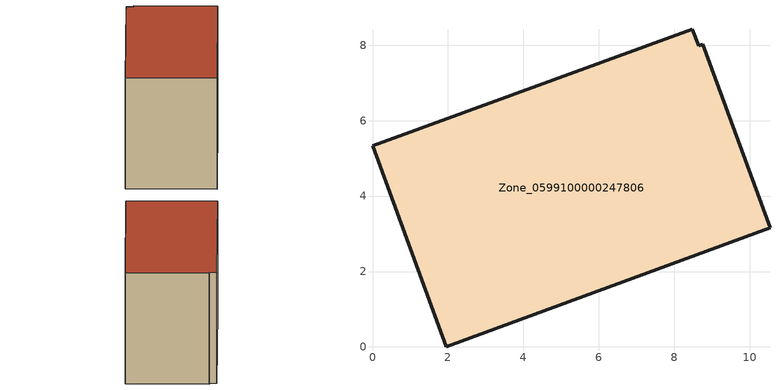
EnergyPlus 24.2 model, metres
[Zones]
Zone_0599100000247806
 floor ground (C_G): 8.48,8.43 8.65,7.99 8.76,8.02 10.54,3.16 1.96,0 0,5.33 z0
 wall outside (C_F): 8.48,8.43 0,5.33 1.96,0 10.54,3.16 8.76,8.02 8.65,7.99 8.48,8.43 z0:7.81
 roof outside (C_R): 8.65,7.99 8.48,8.43 0,5.33 1.96,0 10.54,3.16 8.76,8.02 z7.81
[BUILDING]
Pand.0599100000247806: North Axis=0; Terrain=City; Loads Convergence Tolerance Value=0.04; Temperature Convergence Tolerance Value=0.4; Solar Distribution=FullExterior; Maximum Number of Warmup Days=25; Minimum Number of Warmup Days=1
[Site:Location]
Rotterdam.The.Hague.AP_ZH_NLD Design_Conditions: Latitude=51.96; Longitude=4.45; Time Zone=1; Elevation=-4.5
[SITE:GROUNDTEMPERATURE:BUILDINGSURFACE]
18, 18, 18, 18, 18, 18, 18, 18, 18, 18, 18, 18
[MATERIAL] Thermal Absorptance=0.9; Solar Absorptance=0.7; Visible Absorptance=0.7
Name | Roughness | Thickness | Conductivity | Density | Specific Heat
G.TC.1975-1991 | MediumSmooth | 0.15 | 0.288461 | 540 | 1210
F.TC.1975-1991 | Rough | 0.3 | 0.230769 | 1920 | 840
R.TC.1975-1991 | MediumRough | 0.2 | 0.153846 | 1500 | 1000
[CONSTRUCTION]
C_G: G.TC.1975-1991
C_F: F.TC.1975-1991
C_R: R.TC.1975-1991
[ZONE]
Zone_0599100000247806: Type=1; Multiplier=1; Ceiling Height=Autocalculate; Volume=Autocalculate; Floor Area=autocalculate; Part of Total Floor Area=Yes
[ZONEINFILTRATION:DESIGNFLOWRATE]
Infil_Zone_0599100000247806: Zone or ZoneList or Space or SpaceList=Zone_0599100000247806; Schedule=AlwaysOn; Design Flow Rate Calculation Method=Flow/Area; Flow Rate per Floor Area=0.003; Constant Term Coefficient=1; Temperature Term Coefficient=0; Velocity Term Coefficient=0; Velocity Squared Term Coefficient=0
[HVACTEMPLATE:ZONE:IDEALLOADSAIRSYSTEM]
Zone_0599100000247806: Maximum Heating Supply Air Temperature=50; Minimum Cooling Supply Air Temperature=13; Maximum Heating Supply Air Humidity Ratio=0.0156; Minimum Cooling Supply Air Humidity Ratio=0.0077; Heating Limit=NoLimit; Cooling Limit=NoLimit; Dehumidification Control Type=ConstantSensibleHeatRatio; Cooling Sensible Heat Ratio=0.7; Dehumidification Setpoint=60; Humidification Control Type=None; Humidification Setpoint=30; Outdoor Air Method=None; Outdoor Air Flow Rate per Person=0.00944; Outdoor Air Flow Rate per Zone Floor Area=0; Outdoor Air Flow Rate per Zone=0; Demand Controlled Ventilation Type=None; Outdoor Air Economizer Type=NoEconomizer; Heat Recovery Type=None; Sensible Heat Recovery Effectiveness=0.7; Latent Heat Recovery Effectiveness=0.65
[ZONECONTROL:THERMOSTAT]
ThermostatControl_Zone_0599100000247806: Zone or ZoneList=Zone_0599100000247806; Control Type Schedule=DualSetpointControlType; Control 1=Thermostat_Zone_0599100000247806; Temperature Difference Between Cutout And Setpoint=0
[THERMOSTATSETPOINT:DUALSETPOINT]
Thermostat_Zone_0599100000247806: Heating Setpoint Temperature Schedule=HeatingSetpoint_Zone_0599100000247806; Cooling Setpoint Temperature Schedule=CoolingSetpoint_Zone_0599100000247806
[SCHEDULE:COMPACT]
HeatingSetpoint_Zone_0599100000247806: Through: 12/31, For: AllDays, Until: 24:00, 21
CoolingSetpoint_Zone_0599100000247806: Through: 12/31, For: AllDays, Until: 24:00, 24
DualSetpointControlType: Through: 12/31, For: AllDays, Until: 24:00, 4
AlwaysOn: Through: 12/31, For: AllDays, Until: 24:00, 1
